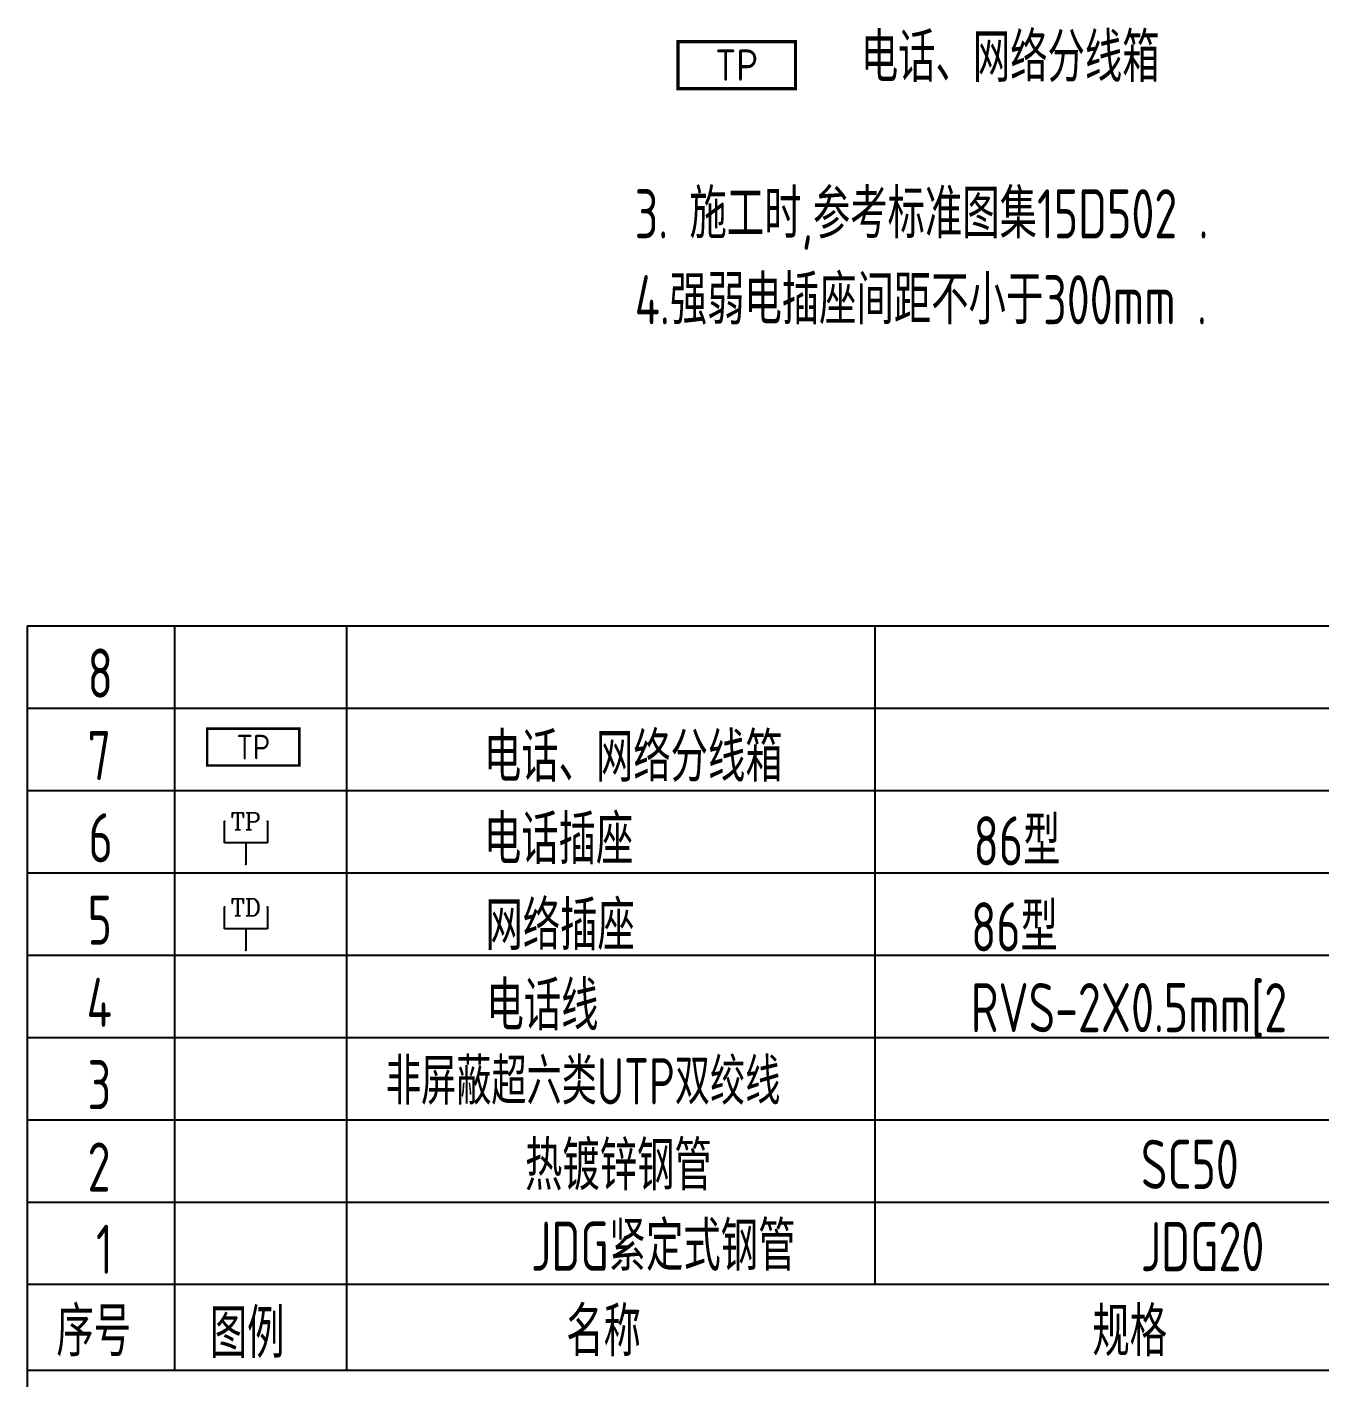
# Model space of a CAD drawing. Extents: x 5600590 to 5949977, y -428435 to -354779.
# Drawn here: x 5912236 to 5922761, y -405202 to -394213 of the extents above; entities that cross this region are included whole.
import ezdxf
from ezdxf.enums import TextEntityAlignment as Align

# ---------------------------------------------------------------- set-up
doc = ezdxf.new("R2010")
doc.units = 0
doc.header["$LTSCALE"] = 1000
doc.header["$MEASUREMENT"] = 0
doc.layers.get('0').update_dxf_attribs({"linetype": 'CONTINUOUS'})
for name, color, linetype in [('EQUIP-箱柜', 3, 'CONTINUOUS'), ('EQUIP-通讯', 3, 'CONTINUOUS'), ('TEL_TAB', 7, 'CONTINUOUS'), ('电信', 3, 'CONTINUOUS'), ('电气', 3, 'CONTINUOUS')]:
    doc.layers.add(name, color=color, linetype=linetype)
doc.styles.add('_TCH_LABEL', font='COMPLEX', dxfattribs={"bigfont": 'GBCBIG'})
doc.styles.add('_TEL_DIM', font='sceie.shx', dxfattribs={"width": 0.8, "height": 3.5, "bigfont": 'sceic.shx'})
doc.styles.add('sce', font='sceie.shx', dxfattribs={"width": 0.8, "height": 400, "bigfont": 'sceic.shx'})
doc.styles.add('SCEI', font='sceie.shx', dxfattribs={"width": 0.75, "bigfont": 'sceic.shx'})
doc.styles.add('sceic', font='sceie.shx', dxfattribs={"width": 0.8, "bigfont": 'sceic.shx'})

# ---------------------------------------------------------------- blocks, each defined once
blk = doc.blocks.new('$equip$00002923')
for p, q in [((0.75, 0.6), (-0.75, 0.6)), ((-0.75, 0.6), (-0.75, 0)), ((0.75, 0), (0.75, 0.6)), ((-0.75, 0), (0.75, 0))]:
    blk.add_line(p, q)
at = {"const_width": 0.04}
blk.add_lwpolyline([(-0.75, 0.6), (-0.75, 0), (0.75, 0), (0.75, 0.6), (-0.75, 0.6), (-0.75, 0)], dxfattribs=at)
for p in [(0, 0.6), (-0.75, 0.3), (0.75, 0.3), (0, 0)]:
    blk.add_point(p)
at = {"color": 7, "style": '_TEL_DIM'}
blk.add_attdef('$TEXT$', text='', height=0.4, dxfattribs=at).set_placement((0, 0.3), align=Align.MIDDLE_CENTER)
at = {"color": 7, "style": '_TEL_DIM', "flags": 1}
for tag in ['A', 'REMARK']:
    blk.add_attdef(tag, text='', height=0.00002, dxfattribs=at).set_placement((0, 0), align=Align.MIDDLE_CENTER)
blk = doc.blocks.new('$equip$00001382')
for p, q in [((-0.5, 0.499), (-0.5, 0.999)), ((0.5, 0.999), (0.5, 0.499)), ((0.5, 0.499), (-0.5, 0.499)), ((0, 0.5), (0, 0))]:
    blk.add_line(p, q)
for p in [(-0.5, 0.999), (0.5, 0.999), (0, 0.499), (0, 0)]:
    blk.add_point(p)
at = {"style": '_TCH_LABEL', "flags": 8}
blk.add_attdef('$TEXT$', text='', height=0.4, dxfattribs=at).set_placement((0, 0.999), align=Align.MIDDLE_CENTER)
at = {"style": '_TCH_LABEL', "flags": 9}
blk.add_attdef('A', (0, 0), '', height=0.00002, dxfattribs=at)

msp = doc.modelspace()

# ---------------------------------------------------------------- linework, layer by layer
at = {"layer": 'TEL_TAB'}
for p, q in [((5912236.3, -399087.7), (5912236.3, -405847.7)), ((5912236.3, -399087.7), (5930238.6, -399087.7)), ((5913436.3, -399087.7), (5913436.3, -405147.7)), ((5919136.3, -399087.7), (5919136.3, -404447.7)), ((5912236.3, -399757.7), (5930238.6, -399757.7)), ((5912236.3, -400427.7), (5930238.6, -400427.7)), ((5912236.3, -401097.7), (5930238.6, -401097.7)), ((5912236.3, -401767.7), (5930238.6, -401767.7)), ((5912236.3, -402437.7), (5930238.6, -402437.7)), ((5912236.3, -403107.7), (5930238.6, -403107.7)), ((5912236.3, -403777.7), (5930238.6, -403777.7)), ((5912236.3, -404447.7), (5930238.6, -404447.7)), ((5912236.3, -405147.7), (5930258.6, -405147.7))]:
    msp.add_line(p, q, dxfattribs=at)
msp.add_lwpolyline([(5914836.3, -399087.7), (5914836.3, -405147.7)], dxfattribs=at)

# ---------------------------------------------------------------- block references
at = {"layer": 'EQUIP-箱柜', "color": 1}
for p, xscale, yscale, zscale in [((5918012.9, -394714.5), 637.5, 637.5, 637.5), ((5914078.3, -400224.5), 500, 500, 500)]:
    msp.add_blockref('$equip$00002923', p, dxfattribs=dict(at, xscale=xscale, yscale=yscale, zscale=zscale)).add_auto_attribs({'$TEXT$': 'TP'})
at = {"layer": 'EQUIP-通讯', "xscale": 349.996499999892, "yscale": 349.996499999892, "zscale": 349.996499999892}
for p, values in [((5914018.4, -401028.5), {'$TEXT$': 'TP'}), ((5914018.4, -401728.5), {'$TEXT$': 'TD'})]:
    msp.add_blockref('$equip$00001382', p, dxfattribs=at).add_auto_attribs(values)

# ---------------------------------------------------------------- texts
at = {"layer": 'TEL_TAB', "style": 'SCEI', "width": 0.8}
for s, p in [('8', (5912729.6, -399672.7)), ('7', (5912729.6, -400342.7)), ('6', (5912737.2, -401012.7)), ('5', (5912729.6, -401682.7)), ('4', (5912722, -402352.7)), ('电话线', (5915976.1, -402380.7)), ('3', (5912729.6, -403022.7)), ('2', (5912729.6, -403692.7)), ('热镀锌钢管', (5916290.3, -403682)), ('JDG紧定式钢管', (5916339.9, -404337)), ('1', (5912798.2, -404362.7)), ('序号', (5912475.6, -405032.7)), ('图例', (5913724.1, -405047.7)), ('名称', (5916625.6, -405032.7)), ('规格', (5920908.3, -405032.7))]:
    msp.add_text(s, height=400, dxfattribs=at).set_placement(p)
at = {"layer": '电信', "style": 'sce', "width": 0.8}
for s, p in [('RVS-2X0.5mm[2 ', (5919918.9, -402195.3)), ('SC50', (5921303.6, -403470.7)), ('JDG20', (5921303.6, -404140.7))]:
    msp.add_text(s, height=400, dxfattribs=at).set_placement(p, align=Align.MIDDLE_LEFT)
at = {"layer": '电信', "color": 7, "style": 'sceic', "width": 0.8}
msp.add_text('非屏蔽超六类UTP双绞线', height=376.694, dxfattribs=at).set_placement((5915157.2, -402984))
at = {"layer": '电气', "color": 6, "linetype": 'Continuous', "style": 'SCEI', "width": 0.8}
for s, p in [('电话、网络分线箱', (5919023.4, -394660.7)), ('3. 施工时,参考标准图集15D502 .', (5917183, -395933.5)), ('4.强弱电插座间距不小于300mm .', (5917183, -396633.2))]:
    msp.add_text(s, height=400, dxfattribs=at).set_placement(p)
at = {"layer": '电气', "style": 'SCEI', "width": 0.8}
for s, p in [('电话、网络分线箱', (5915955.3, -400357.1)), ('电话插座', (5915955.3, -401027.1)), ('86型', (5919941, -401037.8)), ('网络插座', (5915967.9, -401727.1)), ('86型', (5919920.5, -401737.8))]:
    msp.add_text(s, height=400, dxfattribs=at).set_placement(p)

doc.saveas('drawing.dxf')
